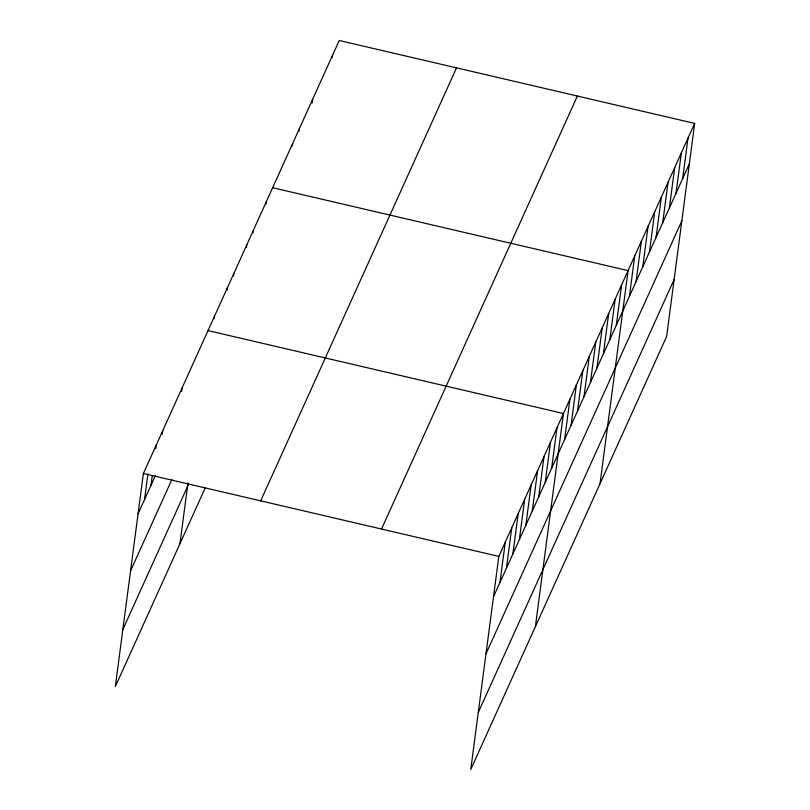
<?xml version="1.0" encoding="UTF-8"?>
<svg xmlns="http://www.w3.org/2000/svg" width="810" height="810" viewBox="0 0 810 810"><rect width="100%" height="100%" fill="white"/><g stroke="black" fill="none" stroke-linecap="round" stroke-linejoin="round"><path stroke-width="1.21" d="M694.676 123.403L498.818 556.399L470.762 769.5L666.62 336.504L694.676 123.403L339.238 40.5L143.38 473.496L115.324 686.596L205.315 487.65M144.534 499.567L147.916 473.88M150.994 485.281L152.28 475.49M155.824 448.588L156.31 444.913M162.294 434.292L162.769 430.626M181.683 391.433L182.159 387.757M179.962 543.702L187.95 483.033M214.154 318.765L214.478 316.315M227.083 290.183L227.407 287.742M233.543 275.896L233.867 273.446M246.473 247.323L246.797 244.873M252.933 233.027L253.257 230.587M265.862 204.454L266.186 202.004M292.299 146.002L292.623 143.552M298.961 131.281L299.285 128.831M312.123 103.052L312.599 99.387M332.262 57.672L332.576 55.222M499.962 582.471L505.278 542.113M506.432 568.185L511.748 527.826M512.892 553.898L518.208 513.54M519.352 539.612L524.667 499.243M525.822 525.326L531.137 484.957M532.281 511.029L537.597 470.671M538.741 496.743L544.057 456.384M545.211 482.456L550.527 442.088M551.671 468.17L556.986 427.801M535.39 626.616L563.446 413.515L208.018 330.601M564.6 439.587L569.916 399.229M571.06 425.301L576.376 384.932M577.52 411.014L582.835 370.646M583.99 396.718L589.305 356.359M590.449 382.431L595.765 342.073M596.919 368.145L602.225 327.777M603.379 353.859L608.695 313.49M609.839 339.562L615.154 299.204M616.309 325.276L621.614 284.917M600.028 483.722L628.084 270.621L272.646 187.718M629.431 296.268L634.736 255.899M636.083 281.546L641.399 241.177M642.745 266.824L648.061 226.456M649.407 252.102L654.723 211.734M656.059 237.381L661.375 197.012M662.722 222.659L668.037 182.29M669.384 207.937L674.7 167.569M676.036 193.215L681.352 152.847M682.698 178.494L688.014 138.125M138.065 513.854L155.469 475.389M130.562 570.858L171.831 479.631M122.836 629.593L188.457 484.501M260.678 500.853L456.536 67.858M381.52 529.041L577.378 96.046M493.503 596.767L689.361 163.772M486 653.771L681.858 220.776M478.264 712.496L674.122 279.501M143.38 473.496L498.818 556.399"/></g></svg>
